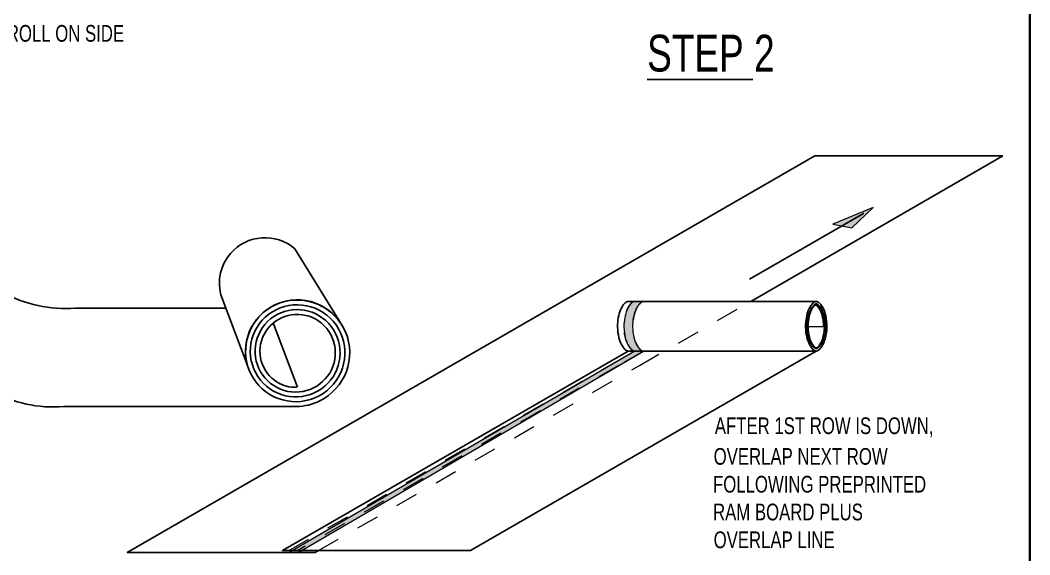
# Model space of a CAD drawing. Header units: inches. Extents: x -9 to 49, y -7 to 10.3.
# Drawn here: x 14.944 to 19.412, y 4.031 to 6.399 of the extents above; entities that cross this region are included whole.
import ezdxf

# ---------------------------------------------------------------- set-up
doc = ezdxf.new("R2010")
doc.units = ezdxf.units.IN
doc.header["$MEASUREMENT"] = 0
for name, pattern in [('AI-Linetype-1', [0.048611, 0.027778, -0.020833]), ('AI-Linetype-2', [0.048611, 0.027778, -0.020833]), ('AI-Linetype-45', [0.048611, 0.027778, -0.020833]), ('AI-Linetype-50', [0.048611, 0.027778, -0.020833]), ('AI-Linetype-51', [0.048611, 0.027778, -0.020833])]:
    doc.linetypes.add(name, pattern=pattern)
for name, color, linetype in [('A-Anno-Titl-Otln', 7, 'Continuous'), ('A-ANNO-TXT', 7, 'Continuous'), ('A-LINE-HIDDEN', 7, 'Continuous'), ('A-LINE-HVY', 7, 'Continuous'), ('A-LINE-LIGHT', 7, 'Continuous')]:
    doc.layers.add(name, color=color, linetype=linetype)

# ---------------------------------------------------------------- blocks, each defined once
blk = doc.blocks.new('block 202')
at = {"layer": 'A-LINE-HVY', "color": 7, "lineweight": 25}
blk.add_open_spline([(16.1599, 5.3862), (16.0755, 5.4593), (15.9479, 5.4502), (15.8748, 5.3659), (15.8311, 5.3155), (15.8151, 5.2467), (15.8321, 5.1822)], degree=3, knots=[0, 0, 0, 0, 1, 1, 1, 2, 2, 2, 2], dxfattribs=at)
blk = doc.blocks.new('block 203')
at = {"layer": 'A-LINE-HVY', "color": 7, "lineweight": 25}
blk.add_lwpolyline([(15.9498, 4.8698), (15.8321, 5.1822)], dxfattribs=at)
blk = doc.blocks.new('block 204')
at = {"layer": 'A-LINE-HVY', "color": 7, "lineweight": 25}
blk.add_lwpolyline([(16.3695, 5.046), (16.1599, 5.3862)], dxfattribs=at)
blk = doc.blocks.new('block 205')
at = {"layer": 'A-LINE-HVY', "color": 7, "lineweight": 25}
blk.add_open_spline([(16.3695, 5.046), (16.306, 5.1557), (16.1656, 5.1931), (16.056, 5.1296), (15.9656, 5.0773), (15.9219, 4.9705), (15.9498, 4.8698)], degree=3, knots=[0, 0, 0, 0, 1, 1, 1, 2, 2, 2, 2], dxfattribs=at)
blk = doc.blocks.new('block 206')
at = {"layer": 'A-LINE-HVY', "color": 7, "lineweight": 25}
blk.add_open_spline([(16.1664, 4.6877), (16.1664, 4.6877), (15.1369, 4.6877), (15.1369, 4.6877), (15.0253, 4.6787), (14.9136, 4.7029), (14.8158, 4.7572), (14.6537, 4.8293), (14.4696, 4.8342), (14.3039, 4.7707), (14.1746, 4.7159), (14.0356, 4.6877), (13.8952, 4.6877), (13.8952, 4.6877), (12.4615, 4.6877), (12.4615, 4.6877)], degree=3, knots=[0, 0, 0, 0, 1, 1, 1, 2, 2, 2, 3, 3, 3, 4, 4, 4, 5, 5, 5, 5], dxfattribs=at)
blk = doc.blocks.new('block 209')
at = {"layer": 'A-LINE-HVY', "color": 7, "lineweight": 25}
blk.add_open_spline([(14.6607, 5.2478), (14.7321, 5.2408), (14.802, 5.2224), (14.8675, 5.1932), (14.9653, 5.1389), (15.0771, 5.1147), (15.1886, 5.1237), (15.1886, 5.1237), (15.8519, 5.1237), (15.8519, 5.1237)], degree=3, knots=[0, 0, 0, 0, 1, 1, 1, 2, 2, 2, 3, 3, 3, 3], dxfattribs=at)
blk = doc.blocks.new('block 213')
at = {"layer": 'A-LINE-HVY', "color": 7, "lineweight": 25}
blk.add_open_spline([(18.4669, 5.1536), (18.4658, 5.1536), (18.4651, 5.1535), (18.4642, 5.1533), (18.4632, 5.153), (18.4621, 5.1526), (18.4607, 5.152), (18.4579, 5.1506), (18.4543, 5.1481), (18.4503, 5.1438), (18.4457, 5.1389), (18.4407, 5.1318), (18.4362, 5.1227), (18.4318, 5.1136), (18.4279, 5.1026), (18.425, 5.0905), (18.4222, 5.0784), (18.4204, 5.0652), (18.4199, 5.0519), (18.4193, 5.0359), (18.4205, 5.0197), (18.4233, 5.0047), (18.4261, 4.9898), (18.4305, 4.9762), (18.4358, 4.9652), (18.441, 4.9542), (18.4472, 4.9459), (18.4524, 4.9409), (18.4557, 4.9379), (18.4586, 4.936), (18.4609, 4.9349), (18.4631, 4.9338), (18.4648, 4.9335), (18.4663, 4.9334), (18.4674, 4.9333), (18.4682, 4.9334), (18.4694, 4.9336), (18.4703, 4.9338), (18.4714, 4.9342), (18.4726, 4.9348), (18.4739, 4.9353), (18.4753, 4.9361), (18.4769, 4.9373), (18.4785, 4.9384), (18.4803, 4.9399), (18.4821, 4.9417), (18.4858, 4.9453), (18.4898, 4.9504), (18.4936, 4.9569), (18.4975, 4.9634), (18.5011, 4.9712), (18.5041, 4.9801), (18.5071, 4.9889), (18.5096, 4.9988), (18.5113, 5.0091), (18.513, 5.0195), (18.5139, 5.0304), (18.514, 5.0413), (18.5142, 5.0577), (18.5125, 5.0742), (18.5091, 5.0891), (18.5064, 5.1012), (18.5026, 5.1122), (18.4982, 5.1214), (18.4947, 5.1287), (18.4909, 5.1349), (18.4872, 5.1396), (18.4834, 5.1444), (18.4797, 5.1477), (18.4767, 5.1499), (18.4737, 5.152), (18.4713, 5.1529), (18.4694, 5.1533), (18.4685, 5.1535), (18.4678, 5.1536), (18.4669, 5.1536)], degree=3, knots=[0, 0, 0, 0, 1, 1, 1, 2, 2, 2, 3, 3, 3, 4, 4, 4, 5, 5, 5, 6, 6, 6, 7, 7, 7, 8, 8, 8, 9, 9, 9, 10, 10, 10, 11, 11, 11, 12, 12, 12, 13, 13, 13, 14, 14, 14, 15, 15, 15, 16, 16, 16, 17, 17, 17, 18, 18, 18, 19, 19, 19, 20, 20, 20, 21, 21, 21, 22, 22, 22, 23, 23, 23, 24, 24, 24, 25, 25, 25, 25], dxfattribs=at)
blk = doc.blocks.new('block 214')
at = {"layer": 'A-LINE-HVY', "color": 7, "lineweight": 25}
blk.add_lwpolyline([(17.6348, 4.9333), (16.1042, 4.0497), (16.9364, 4.0497), (18.4669, 4.9333)], dxfattribs=at)
blk = doc.blocks.new('block 215')
at = {"layer": 'A-LINE-HVY', "color": 7, "lineweight": 25}
blk.add_lwpolyline([(17.6347, 5.1536), (18.4669, 5.1536)], dxfattribs=at)
blk = doc.blocks.new('block 216')
at = {"layer": 'A-LINE-HVY', "color": 7, "lineweight": 25}
blk.add_lwpolyline([(17.6348, 4.9333), (18.4669, 4.9333)], dxfattribs=at)
blk = doc.blocks.new('block 217')
at = {"layer": 'A-LINE-HVY', "color": 7, "lineweight": 25}
blk.add_open_spline([(17.6347, 5.1536), (17.6337, 5.1536), (17.633, 5.1535), (17.632, 5.1533), (17.6311, 5.153), (17.6299, 5.1526), (17.6285, 5.152), (17.6258, 5.1506), (17.6221, 5.1481), (17.6181, 5.1438), (17.6135, 5.1389), (17.6085, 5.1318), (17.6041, 5.1227), (17.5996, 5.1136), (17.5957, 5.1026), (17.5929, 5.0905), (17.5901, 5.0784), (17.5883, 5.0652), (17.5878, 5.0519), (17.5871, 5.0359), (17.5883, 5.0197), (17.5911, 5.0047), (17.5939, 4.9898), (17.5984, 4.9762), (17.6036, 4.9652), (17.6089, 4.9542), (17.615, 4.9459), (17.6203, 4.9409), (17.6235, 4.9379), (17.6264, 4.936), (17.6287, 4.9349), (17.631, 4.9338), (17.6327, 4.9335), (17.6341, 4.9334), (17.6345, 4.9334), (17.6348, 4.9333), (17.6351, 4.9333)], degree=3, knots=[0, 0, 0, 0, 1, 1, 1, 2, 2, 2, 3, 3, 3, 4, 4, 4, 5, 5, 5, 6, 6, 6, 7, 7, 7, 8, 8, 8, 9, 9, 9, 10, 10, 10, 11, 11, 11, 12, 12, 12, 12], dxfattribs=at)
blk = doc.blocks.new('block 218')
at = {"layer": 'A-LINE-HVY', "color": 4, "lineweight": 25}
blk.add_lwpolyline([(17.6347, 5.1536)], dxfattribs=at)
blk = doc.blocks.new('block 219')
at = {"layer": 'A-LINE-HVY', "color": 7, "lineweight": 25}
blk.add_lwpolyline([(19.2929, 5.798), (18.4608, 5.798), (15.4178, 4.0411), (16.25, 4.0411), (16.2649, 4.0497)], dxfattribs=at)
blk = doc.blocks.new('block 220')
at = {"layer": 'A-LINE-HVY', "color": 7, "lineweight": 25}
blk.add_lwpolyline([(18.1768, 5.1536), (19.2929, 5.798)], dxfattribs=at)
blk = doc.blocks.new('block 372')
at = {"layer": 'A-LINE-LIGHT'}
h = blk.add_hatch(color=8, dxfattribs=at)
h.dxf.hatch_style = 2
edge = h.paths.add_edge_path()
edge.add_spline(control_points=[(17.6634, 4.9328), (17.6631, 4.9328), (17.6628, 4.9328), (17.6625, 4.9328), (17.661, 4.9329), (17.6593, 4.9333), (17.6571, 4.9343), (17.6548, 4.9354), (17.6519, 4.9373), (17.6486, 4.9404), (17.6434, 4.9454), (17.6372, 4.9536), (17.632, 4.9646), (17.6267, 4.9756), (17.6223, 4.9892), (17.6195, 5.0042), (17.6167, 5.0191), (17.6155, 5.0354), (17.6161, 5.0513), (17.6166, 5.0647), (17.6184, 5.0779), (17.6212, 5.09), (17.6241, 5.1021), (17.628, 5.113), (17.6324, 5.1221), (17.6369, 5.1312), (17.6419, 5.1384), (17.6465, 5.1433), (17.6505, 5.1476), (17.6541, 5.1501), (17.6569, 5.1514), (17.6583, 5.1521), (17.6594, 5.1525), (17.6604, 5.1527), (17.6613, 5.1529), (17.662, 5.153), (17.6631, 5.153), (17.6631, 5.153), (17.7026, 5.153), (17.7026, 5.153), (17.7016, 5.153), (17.7009, 5.1529), (17.6999, 5.1527), (17.699, 5.1525), (17.6978, 5.1521), (17.6964, 5.1514), (17.6936, 5.1501), (17.69, 5.1476), (17.686, 5.1433), (17.6814, 5.1384), (17.6764, 5.1312), (17.6719, 5.1221), (17.6675, 5.113), (17.6636, 5.1021), (17.6608, 5.09), (17.6579, 5.0779), (17.6562, 5.0647), (17.6556, 5.0513), (17.655, 5.0354), (17.6562, 5.0191), (17.659, 5.0042), (17.6618, 4.9892), (17.6663, 4.9756), (17.6715, 4.9646), (17.6768, 4.9536), (17.6829, 4.9454), (17.6882, 4.9404), (17.6914, 4.9373), (17.6943, 4.9354), (17.6966, 4.9343), (17.6989, 4.9333), (17.7005, 4.9329), (17.702, 4.9328), (17.7023, 4.9328), (17.7026, 4.9328), (17.7029, 4.9328), (17.7029, 4.9328), (16.1749, 4.0413), (16.1749, 4.0413), (16.1749, 4.0413), (16.1343, 4.0415), (16.1343, 4.0415), (16.1343, 4.0415), (17.6634, 4.9328), (17.6634, 4.9328)], knot_values=[0, 0, 0, 0, 0.013889, 0.013889, 0.013889, 0.027778, 0.027778, 0.027778, 0.041667, 0.041667, 0.041667, 0.055556, 0.055556, 0.055556, 0.069444, 0.069444, 0.069444, 0.083333, 0.083333, 0.083333, 0.097222, 0.097222, 0.097222, 0.111111, 0.111111, 0.111111, 0.125, 0.125, 0.125, 0.138889, 0.138889, 0.138889, 0.152778, 0.152778, 0.152778, 0.166667, 0.166667, 0.166667, 0.180556, 0.180556, 0.180556, 0.194444, 0.194444, 0.194444, 0.208333, 0.208333, 0.208333, 0.222222, 0.222222, 0.222222, 0.236111, 0.236111, 0.236111, 0.25, 0.25, 0.25, 0.263889, 0.263889, 0.263889, 0.277778, 0.277778, 0.277778, 0.291667, 0.291667, 0.291667, 0.305556, 0.305556, 0.305556, 0.319444, 0.319444, 0.319444, 0.333333, 0.333333, 0.333333, 0.347222, 0.347222, 0.347222, 0.361111, 0.361111, 0.361111, 0.375, 0.375, 0.375, 0.388889, 0.388889, 0.388889, 0.388889], degree=3, periodic=0)
edge.add_line((17.6634, 4.9328), (17.6634, 4.9328))
at = {"layer": 'A-LINE-LIGHT', "lineweight": 0}
blk.add_open_spline([(17.6634, 4.9328), (17.6631, 4.9328), (17.6628, 4.9328), (17.6625, 4.9328), (17.661, 4.9329), (17.6593, 4.9333), (17.6571, 4.9343), (17.6548, 4.9354), (17.6519, 4.9373), (17.6486, 4.9404), (17.6434, 4.9454), (17.6372, 4.9536), (17.632, 4.9646), (17.6267, 4.9756), (17.6223, 4.9892), (17.6195, 5.0042), (17.6167, 5.0191), (17.6155, 5.0354), (17.6161, 5.0513), (17.6166, 5.0647), (17.6184, 5.0779), (17.6212, 5.09), (17.6241, 5.1021), (17.628, 5.113), (17.6324, 5.1221), (17.6369, 5.1312), (17.6419, 5.1384), (17.6465, 5.1433), (17.6505, 5.1476), (17.6541, 5.1501), (17.6569, 5.1514), (17.6583, 5.1521), (17.6594, 5.1525), (17.6604, 5.1527), (17.6613, 5.1529), (17.662, 5.153), (17.6631, 5.153), (17.6631, 5.153), (17.7026, 5.153), (17.7026, 5.153), (17.7016, 5.153), (17.7009, 5.1529), (17.6999, 5.1527), (17.699, 5.1525), (17.6978, 5.1521), (17.6964, 5.1514), (17.6936, 5.1501), (17.69, 5.1476), (17.686, 5.1433), (17.6814, 5.1384), (17.6764, 5.1312), (17.6719, 5.1221), (17.6675, 5.113), (17.6636, 5.1021), (17.6608, 5.09), (17.6579, 5.0779), (17.6562, 5.0647), (17.6556, 5.0513), (17.655, 5.0354), (17.6562, 5.0191), (17.659, 5.0042), (17.6618, 4.9892), (17.6663, 4.9756), (17.6715, 4.9646), (17.6768, 4.9536), (17.6829, 4.9454), (17.6882, 4.9404), (17.6914, 4.9373), (17.6943, 4.9354), (17.6966, 4.9343), (17.6989, 4.9333), (17.7005, 4.9329), (17.702, 4.9328), (17.7023, 4.9328), (17.7026, 4.9328), (17.7029, 4.9328), (17.7029, 4.9328), (16.1749, 4.0413), (16.1749, 4.0413), (16.1749, 4.0413), (16.1343, 4.0415), (16.1343, 4.0415), (16.1343, 4.0415), (17.6634, 4.9328), (17.6634, 4.9328)], degree=3, knots=[0, 0, 0, 0, 1, 1, 1, 2, 2, 2, 3, 3, 3, 4, 4, 4, 5, 5, 5, 6, 6, 6, 7, 7, 7, 8, 8, 8, 9, 9, 9, 10, 10, 10, 11, 11, 11, 12, 12, 12, 13, 13, 13, 14, 14, 14, 15, 15, 15, 16, 16, 16, 17, 17, 17, 18, 18, 18, 19, 19, 19, 20, 20, 20, 21, 21, 21, 22, 22, 22, 23, 23, 23, 24, 24, 24, 25, 25, 25, 26, 26, 26, 27, 27, 27, 28, 28, 28, 28], dxfattribs=at)
blk = doc.blocks.new('block 413')
at = {"layer": 'A-LINE-LIGHT', "color": 7, "lineweight": 25}
blk.add_open_spline([(16.1664, 4.6877), (16.2023, 4.6882), (16.2379, 4.6968), (16.2698, 4.7126), (16.3239, 4.7394), (16.3668, 4.7871), (16.3876, 4.843), (16.4085, 4.8989), (16.4071, 4.9624), (16.3842, 5.0168), (16.3614, 5.0712), (16.3174, 5.1161), (16.2641, 5.1399), (16.2108, 5.1636), (16.1488, 5.1662), (16.0942, 5.1472), (16.0397, 5.1283), (15.9933, 5.0881), (15.9668, 5.0375), (15.9403, 4.987), (15.934, 4.9266), (15.9491, 4.8722), (15.9643, 4.8178), (16.0006, 4.77), (16.0484, 4.7411), (16.0961, 4.7121), (16.1546, 4.7023), (16.2086, 4.7138), (16.2625, 4.7252), (16.3114, 4.7577), (16.3425, 4.8025), (16.3736, 4.8472), (16.3868, 4.9037), (16.379, 4.957), (16.3711, 5.0103), (16.3424, 5.0599), (16.3007, 5.093), (16.259, 5.1261), (16.2048, 5.1423), (16.1523, 5.1379), (16.0999, 5.1336), (16.0499, 5.1086), (16.0151, 5.07), (15.9803, 5.0314), (15.9612, 4.9796), (15.9622, 4.9283), (15.9633, 4.877), (15.9846, 4.8268), (16.02, 4.7906), (16.0554, 4.7544), (16.1047, 4.7326), (16.1547, 4.7305), (16.2047, 4.7284), (16.2548, 4.746), (16.2922, 4.7782), (16.3296, 4.8105), (16.3538, 4.8571), (16.3589, 4.9055), (16.364, 4.954), (16.3499, 5.0039), (16.3208, 5.0422), (16.2917, 5.0805), (16.2479, 5.1068), (16.2011, 5.1147), (16.1544, 5.1226), (16.1051, 5.112), (16.0661, 5.0861), (16.0271, 5.0602), (15.9988, 5.0192), (15.9883, 4.9743), (15.9778, 4.9293), (15.9851, 4.8808), (16.0079, 4.8414), (16.0307, 4.802), (16.0687, 4.7721), (16.1117, 4.7591), (16.1547, 4.7462), (16.2022, 4.7504), (16.2418, 4.7701), (16.2814, 4.7898), (16.3127, 4.8248), (16.3279, 4.8657), (16.343, 4.9066), (16.3419, 4.9529), (16.3251, 4.9925), (16.3084, 5.032), (16.2764, 5.0645), (16.2377, 5.0817), (16.199, 5.0988), (16.1541, 5.1005), (16.1148, 5.0867), (16.0755, 5.0729), (16.0421, 5.0439), (16.0232, 5.0075), (16.0042, 4.9711), (15.9999, 4.9277), (16.0108, 4.8889), (16.0218, 4.85), (16.0479, 4.816), (16.0819, 4.7955), (16.1074, 4.7801), (16.1371, 4.7723), (16.1664, 4.7729)], degree=3, knots=[0, 0, 0, 0, 1, 1, 1, 2, 2, 2, 3, 3, 3, 4, 4, 4, 5, 5, 5, 6, 6, 6, 7, 7, 7, 8, 8, 8, 9, 9, 9, 10, 10, 10, 11, 11, 11, 12, 12, 12, 13, 13, 13, 14, 14, 14, 15, 15, 15, 16, 16, 16, 17, 17, 17, 18, 18, 18, 19, 19, 19, 20, 20, 20, 21, 21, 21, 22, 22, 22, 23, 23, 23, 24, 24, 24, 25, 25, 25, 26, 26, 26, 27, 27, 27, 28, 28, 28, 29, 29, 29, 30, 30, 30, 31, 31, 31, 32, 32, 32, 33, 33, 33, 34, 34, 34, 34], dxfattribs=at)
blk = doc.blocks.new('block 414')
at = {"layer": 'A-LINE-LIGHT', "color": 7, "lineweight": 5}
blk.add_open_spline([(18.4669, 5.1431), (18.4662, 5.1431), (18.466, 5.1431), (18.4656, 5.143), (18.4652, 5.1429), (18.4646, 5.1428), (18.4638, 5.1425), (18.4631, 5.1422), (18.4622, 5.1417), (18.4611, 5.1411), (18.4589, 5.1397), (18.456, 5.1374), (18.4529, 5.1338), (18.4498, 5.1301), (18.4464, 5.1253), (18.4432, 5.1194), (18.4386, 5.1108), (18.4345, 5.0999), (18.4316, 5.0876), (18.4284, 5.0741), (18.4266, 5.059), (18.4266, 5.0438), (18.4265, 5.0287), (18.4282, 5.0135), (18.4314, 5), (18.434, 4.9891), (18.4375, 4.9792), (18.4415, 4.971), (18.4454, 4.9629), (18.4498, 4.9565), (18.4538, 4.9522), (18.4569, 4.9487), (18.4598, 4.9466), (18.4619, 4.9454), (18.4635, 4.9446), (18.4646, 4.9442), (18.4655, 4.944), (18.4663, 4.9438), (18.467, 4.9438), (18.4676, 4.9438), (18.4681, 4.9439), (18.4691, 4.9441), (18.4704, 4.9447), (18.4717, 4.9452), (18.4734, 4.9462), (18.4755, 4.9479), (18.4776, 4.9496), (18.4799, 4.9519), (18.4824, 4.9549), (18.4848, 4.9579), (18.4874, 4.9617), (18.4898, 4.9661), (18.4941, 4.9739), (18.4981, 4.9837), (18.501, 4.9947), (18.504, 5.0058), (18.506, 5.0181), (18.5068, 5.0308), (18.5076, 5.0435), (18.5072, 5.0564), (18.5056, 5.0688), (18.5041, 5.0811), (18.5013, 5.0928), (18.4977, 5.1029), (18.4942, 5.1131), (18.4898, 5.1217), (18.4854, 5.128), (18.481, 5.1343), (18.4766, 5.1385), (18.4735, 5.1406), (18.4713, 5.1421), (18.4697, 5.1426), (18.4686, 5.1429), (18.4681, 5.143), (18.4678, 5.1431), (18.4675, 5.1431), (18.4673, 5.1431), (18.4671, 5.1431), (18.4669, 5.1431)], degree=3, knots=[0, 0, 0, 0, 1, 1, 1, 2, 2, 2, 3, 3, 3, 4, 4, 4, 5, 5, 5, 6, 6, 6, 7, 7, 7, 8, 8, 8, 9, 9, 9, 10, 10, 10, 11, 11, 11, 12, 12, 12, 13, 13, 13, 14, 14, 14, 15, 15, 15, 16, 16, 16, 17, 17, 17, 18, 18, 18, 19, 19, 19, 20, 20, 20, 21, 21, 21, 22, 22, 22, 23, 23, 23, 24, 24, 24, 25, 25, 25, 26, 26, 26, 26], dxfattribs=at)
blk = doc.blocks.new('block 415')
at = {"layer": 'A-LINE-LIGHT', "color": 7, "lineweight": 5}
blk.add_open_spline([(18.4665, 5.139), (18.4664, 5.139), (18.4661, 5.139), (18.4657, 5.1388), (18.4653, 5.1387), (18.4648, 5.1385), (18.4642, 5.1381), (18.4635, 5.1378), (18.4627, 5.1373), (18.4618, 5.1366), (18.4599, 5.1352), (18.4575, 5.133), (18.4549, 5.1298), (18.4522, 5.1265), (18.4494, 5.1224), (18.4467, 5.1173), (18.4425, 5.1094), (18.4387, 5.0993), (18.4359, 5.088), (18.4327, 5.0753), (18.4309, 5.061), (18.4306, 5.0466), (18.4304, 5.0329), (18.4317, 5.019), (18.4342, 5.0063), (18.4368, 4.9936), (18.4406, 4.9821), (18.445, 4.973), (18.4494, 4.964), (18.4544, 4.9572), (18.4583, 4.9533), (18.4607, 4.951), (18.4628, 4.9496), (18.4642, 4.9488), (18.4656, 4.9481), (18.4662, 4.9479), (18.4666, 4.9479), (18.4669, 4.9478), (18.4671, 4.9479), (18.4671, 4.9479), (18.4672, 4.9479), (18.4676, 4.9479), (18.4682, 4.9482), (18.4688, 4.9484), (18.4696, 4.9487), (18.4707, 4.9494), (18.4718, 4.9501), (18.4731, 4.9511), (18.4747, 4.9525), (18.4776, 4.9552), (18.4811, 4.9594), (18.4845, 4.9651), (18.488, 4.9707), (18.4913, 4.9779), (18.4941, 4.9861), (18.497, 4.9943), (18.4993, 5.0036), (18.5008, 5.0134), (18.5024, 5.0232), (18.5032, 5.0335), (18.5032, 5.0439), (18.5031, 5.0543), (18.5023, 5.0646), (18.5007, 5.0744), (18.4987, 5.0867), (18.4955, 5.0981), (18.4916, 5.1076), (18.4886, 5.1149), (18.4852, 5.1211), (18.482, 5.1258), (18.4792, 5.1297), (18.4766, 5.1327), (18.4743, 5.1348), (18.4724, 5.1365), (18.4708, 5.1375), (18.4697, 5.1381), (18.4689, 5.1386), (18.4683, 5.1388), (18.4678, 5.1389), (18.4676, 5.139), (18.4674, 5.139), (18.4673, 5.139), (18.4672, 5.139), (18.4672, 5.1391), (18.467, 5.1391), (18.467, 5.1391), (18.4669, 5.1391), (18.4669, 5.1391)], degree=3, knots=[0, 0, 0, 0, 1, 1, 1, 2, 2, 2, 3, 3, 3, 4, 4, 4, 5, 5, 5, 6, 6, 6, 7, 7, 7, 8, 8, 8, 9, 9, 9, 10, 10, 10, 11, 11, 11, 12, 12, 12, 13, 13, 13, 14, 14, 14, 15, 15, 15, 16, 16, 16, 17, 17, 17, 18, 18, 18, 19, 19, 19, 20, 20, 20, 21, 21, 21, 22, 22, 22, 23, 23, 23, 24, 24, 24, 25, 25, 25, 26, 26, 26, 27, 27, 27, 28, 28, 28, 29, 29, 29, 29], dxfattribs=at)
blk = doc.blocks.new('block 416')
at = {"layer": 'A-LINE-LIGHT', "color": 7, "lineweight": 5}
blk.add_open_spline([(18.4991, 5.0426), (18.4991, 5.0525), (18.4984, 5.0625), (18.497, 5.0719), (18.4949, 5.0854), (18.4914, 5.0979), (18.4871, 5.1078), (18.4845, 5.114), (18.4815, 5.1193), (18.4788, 5.1233), (18.4762, 5.127), (18.4737, 5.1297), (18.4717, 5.1316), (18.4698, 5.1333), (18.4684, 5.1342), (18.4676, 5.1346)], degree=3, knots=[0, 0, 0, 0, 1, 1, 1, 2, 2, 2, 3, 3, 3, 4, 4, 4, 5, 5, 5, 5], dxfattribs=at)
blk = doc.blocks.new('block 417')
at = {"layer": 'A-LINE-LIGHT', "color": 7, "lineweight": 5}
blk.add_lwpolyline([(18.4306, 5.0426), (18.4991, 5.0426)], dxfattribs=at)
blk = doc.blocks.new('block 418')
at = {"layer": 'A-LINE-LIGHT', "color": 7, "lineweight": 5}
blk.add_open_spline([(18.4676, 5.1346), (18.4623, 5.1357), (18.4568, 5.1333), (18.4539, 5.1286)], degree=3, dxfattribs=at)
blk = doc.blocks.new('block 419')
at = {"layer": 'A-LINE-LIGHT', "color": 7, "linetype": 'AI-Linetype-1', "lineweight": 5}
blk.add_open_spline([(17.6634, 4.9333), (17.6631, 4.9333), (17.6628, 4.9334), (17.6625, 4.9334), (17.661, 4.9335), (17.6593, 4.9338), (17.6571, 4.9349), (17.6548, 4.936), (17.6519, 4.9379), (17.6486, 4.9409), (17.6434, 4.9459), (17.6372, 4.9542), (17.632, 4.9652), (17.6267, 4.9762), (17.6223, 4.9898), (17.6195, 5.0047), (17.6167, 5.0197), (17.6155, 5.0359), (17.6161, 5.0519), (17.6166, 5.0652), (17.6184, 5.0784), (17.6212, 5.0905), (17.6241, 5.1026), (17.628, 5.1136), (17.6324, 5.1227), (17.6369, 5.1318), (17.6419, 5.1389), (17.6465, 5.1438), (17.6505, 5.1481), (17.6541, 5.1506), (17.6569, 5.152), (17.6583, 5.1526), (17.6594, 5.153), (17.6604, 5.1533), (17.6613, 5.1535), (17.662, 5.1536), (17.6631, 5.1536)], degree=3, knots=[0, 0, 0, 0, 1, 1, 1, 2, 2, 2, 3, 3, 3, 4, 4, 4, 5, 5, 5, 6, 6, 6, 7, 7, 7, 8, 8, 8, 9, 9, 9, 10, 10, 10, 11, 11, 11, 12, 12, 12, 12], dxfattribs=at)
blk = doc.blocks.new('block 420')
at = {"layer": 'A-LINE-LIGHT', "color": 7, "linetype": 'AI-Linetype-2', "lineweight": 5}
blk.add_open_spline([(17.7026, 5.1536), (17.7016, 5.1536), (17.7009, 5.1535), (17.6999, 5.1533), (17.699, 5.153), (17.6978, 5.1526), (17.6964, 5.152), (17.6936, 5.1506), (17.69, 5.1481), (17.686, 5.1438), (17.6814, 5.1389), (17.6764, 5.1318), (17.6719, 5.1227), (17.6675, 5.1136), (17.6636, 5.1026), (17.6608, 5.0905), (17.6579, 5.0784), (17.6562, 5.0652), (17.6556, 5.0519), (17.655, 5.0359), (17.6562, 5.0197), (17.659, 5.0047), (17.6618, 4.9898), (17.6663, 4.9762), (17.6715, 4.9652), (17.6768, 4.9542), (17.6829, 4.9459), (17.6882, 4.9409), (17.6914, 4.9379), (17.6943, 4.936), (17.6966, 4.9349), (17.6989, 4.9338), (17.7005, 4.9335), (17.702, 4.9334), (17.7023, 4.9334), (17.7026, 4.9333), (17.7029, 4.9333)], degree=3, knots=[0, 0, 0, 0, 1, 1, 1, 2, 2, 2, 3, 3, 3, 4, 4, 4, 5, 5, 5, 6, 6, 6, 7, 7, 7, 8, 8, 8, 9, 9, 9, 10, 10, 10, 11, 11, 11, 12, 12, 12, 12], dxfattribs=at)
blk = doc.blocks.new('block 511')
at = {"layer": 'A-LINE-LIGHT', "color": 7, "lineweight": 25}
blk.add_lwpolyline([(16.1717, 4.773), (16.0653, 5.0545)], dxfattribs=at)
blk = doc.blocks.new('block 647')
h = blk.add_hatch(color=7)
h.dxf.hatch_style = 2
h.paths.add_polyline_path([(18.6761, 5.5436), (18.6782, 5.5444), (18.6764, 5.543)])
at = {"color": 7, "lineweight": 25}
blk.add_lwpolyline([(18.6763, 5.5433), (18.1712, 5.2518)], dxfattribs=at)
at = {"lineweight": 0}
blk.add_lwpolyline([(18.6761, 5.5436), (18.6782, 5.5444), (18.6764, 5.543), (18.6761, 5.5436)], dxfattribs=at)
blk = doc.blocks.new('block 648')
at = {"color": 7, "lineweight": 25}
blk.add_open_spline([(18.4669, 5.145), (18.4667, 5.145), (18.4665, 5.1449), (18.4665, 5.1449)], degree=3, dxfattribs=at)
blk = doc.blocks.new('block 669')
at = {"color": 7, "lineweight": 35}
blk.add_lwpolyline([(12.1451, 0.4805), (12.1451, 9.152), (19.412, 9.152), (19.412, 0.4805), (12.1451, 0.4805)], dxfattribs=at)
blk = doc.blocks.new('block 694')
at = {"layer": 'A-LINE-HIDDEN', "color": 7, "linetype": 'AI-Linetype-45', "lineweight": 5}
blk.add_lwpolyline([(16.2649, 4.0497), (17.6841, 4.8691), (18.1768, 5.1536)], dxfattribs=at)
blk = doc.blocks.new('block 699')
at = {"layer": 'A-LINE-HIDDEN', "color": 7, "linetype": 'AI-Linetype-50', "lineweight": 5}
blk.add_lwpolyline([(16.1326, 4.0497), (17.5519, 4.8691), (17.6631, 4.9333)], dxfattribs=at)
blk = doc.blocks.new('block 700')
at = {"layer": 'A-LINE-HIDDEN', "color": 7, "linetype": 'AI-Linetype-51', "lineweight": 5}
blk.add_lwpolyline([(17.7026, 4.9333), (17.5914, 4.8691), (16.1721, 4.0497), (16.1298, 4.0497)], dxfattribs=at)
blk = doc.blocks.new('block 794')
at = {"layer": 'A-ANNO-TXT', "color": 7, "insert": (14.716, 6.3029), "char_height": 0.073909, "attachment_point": 7}
blk.add_mtext('\\fMyriad Pro|b0|i0|c0|p34;\\W0.75;PUT ROLL ON SIDE', dxfattribs=at)
blk = doc.blocks.new('block 802')
at = {"layer": 'A-ANNO-TXT', "color": 7, "char_height": 0.073909, "attachment_point": 7}
for s, insert in [('\\fMyriad Pro|b0|i0|c0|p34;\\W0.75;AFTER 1ST ROW IS DOWN, ', (18.0181, 4.552)), ('\\fMyriad Pro|b0|i0|c0|p34;\\W0.75;OVERLAP NEXT ROW ', (18.0129, 4.4288)), ('\\fMyriad Pro|b0|i0|c0|p34;\\W0.75;FOLLOWING PREPRINTED ', (18.0102, 4.3056)), ('\\fMyriad Pro|b0|i0|c0|p34;\\W0.75;RAM BOARD PLUS ', (18.0102, 4.1825)), ('\\fMyriad Pro|b0|i0|c0|p34;\\W0.75;OVERLAP LINE', (18.0129, 4.0593))]:
    blk.add_mtext(s, dxfattribs=dict(at, insert=insert))
blk = doc.blocks.new('block 881')
at = {"layer": 'A-Anno-Titl-Otln', "color": 7, "lineweight": 35}
blk.add_lwpolyline([(19.412, 9.152), (19.412, -0.5373)], dxfattribs=at)

msp = doc.modelspace()

# ---------------------------------------------------------------- hatches: boundary and pattern name
at = {"layer": 'A-LINE-HVY'}
h = msp.add_hatch(color=7, dxfattribs=at)
h.dxf.hatch_style = 2
h.paths.add_polyline_path([(18.5398, 5.4951), (18.6243, 5.48), (18.7181, 5.5691)])

# ---------------------------------------------------------------- linework, layer by layer
at = {"layer": 'A-ANNO-TXT', "color": 7, "lineweight": 25}
msp.add_lwpolyline([(17.7184, 6.1367), (18.1867, 6.1367)], dxfattribs=at)
at = {"layer": 'A-LINE-HVY', "lineweight": 0}
msp.add_lwpolyline([(18.5398, 5.4951), (18.6243, 5.48), (18.7181, 5.5691), (18.5398, 5.4951)], dxfattribs=at)

# ---------------------------------------------------------------- block references
for name in ['block 669', 'block 647', 'block 648']:
    msp.add_blockref(name, (0, 0))
at = {"layer": 'A-Anno-Titl-Otln'}
msp.add_blockref('block 881', (0, 0), dxfattribs=at)
at = {"layer": 'A-ANNO-TXT'}
for name in ['block 794', 'block 802']:
    msp.add_blockref(name, (0, 0), dxfattribs=at)
at = {"layer": 'A-LINE-HIDDEN'}
for name in ['block 694', 'block 700', 'block 699']:
    msp.add_blockref(name, (0, 0), dxfattribs=at)
at = {"layer": 'A-LINE-HVY'}
for name in ['block 219', 'block 220', 'block 202', 'block 204', 'block 209', 'block 205', 'block 203', 'block 217', 'block 215', 'block 218', 'block 213', 'block 214', 'block 216', 'block 206']:
    msp.add_blockref(name, (0, 0), dxfattribs=at)
at = {"layer": 'A-LINE-LIGHT'}
for name in ['block 413', 'block 372', 'block 419', 'block 420', 'block 414', 'block 415', 'block 418', 'block 416', 'block 511', 'block 417']:
    msp.add_blockref(name, (0, 0), dxfattribs=at)

# ---------------------------------------------------------------- texts
at = {"layer": 'A-ANNO-TXT', "color": 7, "insert": (17.7184, 6.1693), "char_height": 0.163315, "attachment_point": 7}
msp.add_mtext('\\fMyriad Pro|b0|i0|c0|p34;\\W0.75;STEP 2', dxfattribs=at)

doc.saveas('drawing.dxf')
